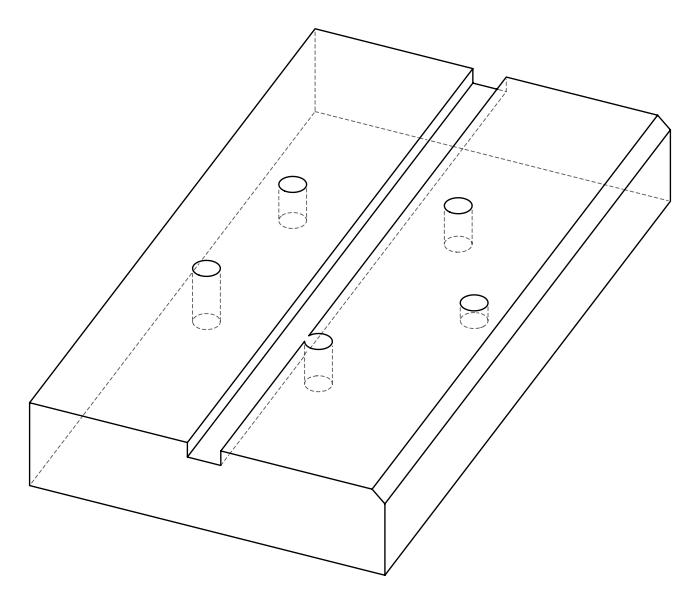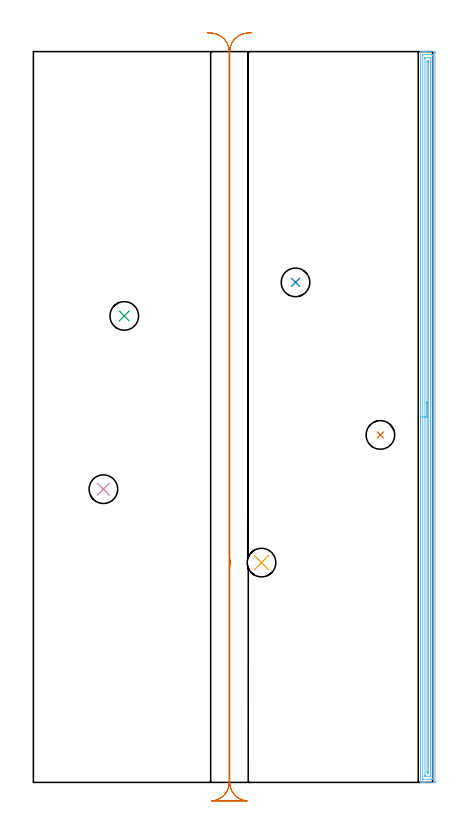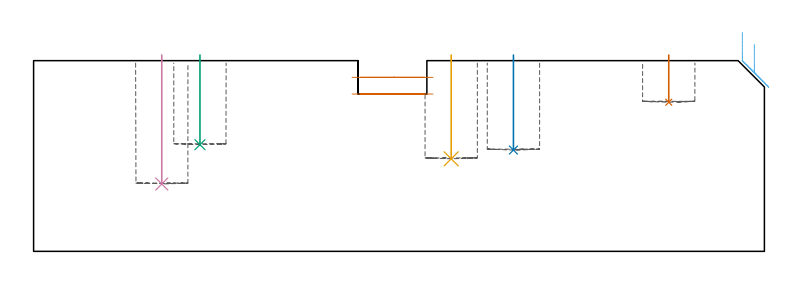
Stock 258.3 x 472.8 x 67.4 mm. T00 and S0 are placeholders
(PLAN: 7 operations, 2 tool changes, 20.2 min)
(1 INDEXABLE_INSERT_DRILL_BLIND_HOLE_FROM_SOLID | STEP1POCKET | NXT0302_008 | 0.07 min | 3886 mm3)
(2 INDEXABLE_INSERT_DRILL_BLIND_HOLE_FROM_SOLID_1 | STEP1POCKET_1 | NXT0302_008 | 0.14 min | 8419 mm3)
(3 INDEXABLE_INSERT_DRILL_BLIND_HOLE_FROM_SOLID_2 | STEP1POCKET_2 | NXT0302_008 | 0.13 min | 7908 mm3)
(4 INDEXABLE_INSERT_DRILL_BLIND_HOLE_FROM_SOLID_3 | STEP1POCKET_3 | NXT0302_008 | 0.18 min | 11636 mm3)
(5 INDEXABLE_INSERT_DRILL_BLIND_HOLE_FROM_SOLID_4 | STEP1POCKET_4 | NXT0302_008 | 0.15 min | 9249 mm3)
(6 AREA_MILL | FG_CHAMFER_SURFACE | UGT0205_001 | 15.31 min | 20445 mm3)
(7 MILL_RECTANGULAR_SLOT | SLOT_RECTANGULAR | UGT0201_106 | Follow Part, ap 6, ae 75% | 4.22 min | 135657 mm3)
(TOOL NXT0302_008 | Index. Insert Drill 18.5mm [880-D1850L25-05] | D18.5 PA176 FL93 Z2)
(TOOL UGT0205_001 | Chamfer Mill 20 x 3 x 45 deg. | D20 FL50 Z2)
(TOOL UGT0201_106 | End Mill 24 mm | D24 FL25 Z2)
(OP 1 INDEXABLE_INSERT_DRILL_BLIND_HOLE_FROM_SOLID)
G17 G21 G94 G90
T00 M6
G54
G17 G0 G90 X224.5 Y224.8 S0 M3
G43 Z77.4 H1
G94 G81 G98 Z52.7 F250. R69.4
G80
M5
M2
(OP 2 INDEXABLE_INSERT_DRILL_BLIND_HOLE_FROM_SOLID_1)
G17 G21 G94 G90
T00 M6
G54
G17 G0 G90 X169.6 Y323.5 S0 M3
G43 Z77.4 H1
G94 G81 G98 Z35.8 F250. R69.4
G80
M5
M2
(OP 3 INDEXABLE_INSERT_DRILL_BLIND_HOLE_FROM_SOLID_2)
G17 G21 G94 G90
T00 M6
G54
G17 G0 G90 X58.8 Y301.8 S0 M3
G43 Z77.4 H1
G94 G81 G98 Z37.7 F250. R69.4
G80
M5
M2
(OP 4 INDEXABLE_INSERT_DRILL_BLIND_HOLE_FROM_SOLID_3)
G17 G21 G94 G90
T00 M6
G54
G17 G0 G90 X45.3 Y189.7 S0 M3
G43 Z77.4 H1
G94 G81 G98 Z23.8 F250. R69.4
G80
M5
M2
(OP 5 INDEXABLE_INSERT_DRILL_BLIND_HOLE_FROM_SOLID_4)
G17 G21 G94 G90
T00 M6
G54
G17 G0 G90 X147.6 Y142.2 S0 M3
G43 Z77.4 H1
G94 G81 G98 Z32.7 F250. R69.4
G80
M5
M2
(OP 6 AREA_MILL)
G17 G21 G94 G90
T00 M6
G54
G17 G0 G90 X250.5 Y226.4 S1061 M3
G43 Z77.4 H0
G94 G1 Y226.438 Z76.528 F250.
Y226.552 Z75.664
Y226.741 Z74.812
Y227.003 Z73.98
Y227.337 Z73.174
Y227.74 Z72.4
Y228.209 Z71.664
Y228.74 Z70.972
Y229.329 Z70.329
Y229.972 Z69.74
Y230.664 Z69.208
Y231.4 Z68.74
Y232.174 Z68.337
Y232.98 Z68.003
Y233.812 Z67.741
Y234.664 Z67.552
Y235.528 Z67.438
Y236.4 Z67.4
Y472.632
X250.502 Y472.79 Z67.388
X250.565 Y472.794 Z67.326
X250.973 Y472.8 Z66.927
X251.347 Z66.552
X252.021 Z65.874
X253.252 Z64.645
X253.809 Z64.085
X254.424 Z63.471
X259.173 Y472.799 Z58.724
X259.785 Y472.796 Z58.113
X259.792 Y472.793 Z58.106
X259.797 Y472.185 Z58.103
X259.8 Y471.559 Z58.1
Y0.882
X259.798 Y0.615 Z58.102
X259.792 Y0.007 Z58.106
X259.785 Y0.004 Z58.113
X259.173 Y0. Z58.724
X258.894 Z59.003
X253.809 Z64.085
X253.252 Z64.645
X252.915 Z64.981
X252.358 Z65.538
X252.021 Z65.874
X250.973 Z66.927
X250.567 Y0.002 Z67.324
X250.535 Y0.004 Z67.356
X250.503 Y0.01 Z67.388
X250.5 Y0.168 Z67.4
Y236.4
X251.914 Z65.986
X251.915 Y470.505 Z65.985
X251.918 Y470.612 Z65.982
X251.927 Y470.79 Z65.973
X252.021 Y470.793 Z65.879
X252.514 Y470.8 Z65.386
X258.279 Y470.799 Z59.621
X258.336 Y470.796 Z59.564
X258.368 Y470.79 Z59.532
X258.379 Y470.776 Z59.521
X258.382 Y470.719 Z59.518
X258.385 Y470.506 Z59.515
X258.386 Y470.399 Z59.514
X258.385 Y2.295 Z59.515
X258.382 Y2.188 Z59.518
X258.373 Y2.01 Z59.527
X258.279 Y2.007 Z59.621
X257.786 Y2.001 Z60.114
X252.422 Y2. Z65.478
X252.021 Y2.001 Z65.879
X251.964 Y2.004 Z65.936
X251.932 Y2.01 Z65.968
X251.921 Y2.025 Z65.979
X251.918 Y2.081 Z65.982
X251.915 Y2.294 Z65.985
X251.914 Y2.401 Z65.986
Y236.4
X253.328 Z64.572
X253.329 Y468.199 Z64.571
X253.33 Y468.613 Z64.57
X253.333 Y468.732 Z64.567
X253.335 Y468.783 Z64.565
X253.434 Y468.79 Z64.466
X253.623 Y468.799 Z64.277
X256.679 Y468.8 Z61.221
X256.804 Y468.798 Z61.096
X256.903 Y468.795 Z60.997
X256.964 Y468.79 Z60.936
X256.966 Y468.771 Z60.934
X256.969 Y468.613 Z60.931
X256.971 Y468.133 Z60.929
Y4.601
X256.97 Y4.187 Z60.93
X256.967 Y4.068 Z60.933
X256.965 Y4.017 Z60.935
X256.866 Y4.01 Z61.034
X256.677 Y4.001 Z61.223
X253.621 Y4. Z64.279
X253.496 Y4.002 Z64.404
X253.397 Y4.006 Z64.503
X253.336 Y4.01 Z64.564
X253.334 Y4.029 Z64.566
X253.331 Y4.187 Z64.569
X253.329 Y4.667 Z64.571
X253.328 Y236.4 Z64.572
X254.743 Z63.157
Y465.973
X254.75 Y466.78 Z63.15
X255.15 Y466.79 Z62.75
X255.55 Y466.777 Z62.35
X255.557 Y465.973 Z62.343
Y465.933
Y6.867
X255.552 Y6.054 Z62.348
X255.55 Y6.02 Z62.35
X255.15 Y6.01 Z62.75
X254.75 Y6.023 Z63.15
X254.743 Y6.827 Z63.157
Y6.867
Y236.4
Y237.272 Z63.195
Y238.137 Z63.309
Y238.988 Z63.498
Y239.82 Z63.76
Y240.626 Z64.094
Y241.4 Z64.497
Y242.136 Z64.966
Y242.828 Z65.497
Y243.471 Z66.086
Y244.06 Z66.729
Y244.592 Z67.422
Y245.06 Z68.157
Y245.463 Z68.931
Y245.797 Z69.737
Y246.059 Z70.569
Y246.248 Z71.421
Y246.362 Z72.286
Y246.4 Z73.157
G0 Z77.4
M5
M2
(OP 7 MILL_RECTANGULAR_SLOT)
G17 G21 G94 G90
T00 M6
G54
G17 G0 G90 X112.556 Y484.982 S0 M3
G43 Z77.4 H0
Z61.5
G94 G1 X115.548 Y484.77 F250.
G2 X126.7 Y472.8 R12. F500.
G1 Y0.
G2 X115.548 Y-11.97 R12.
G1 Y-12.
X138.152
Y-11.97
G2 X127. Y0. R12.
G1 Y138.531
G2 X127.575 Y142.2 R12.
X127. Y145.869 R12.
G1 Y472.8
G2 X138.152 Y484.77 R12.
G1 X141.144 Y484.982 F250.
G0 X112.556 Z55.6
G1 X115.548 Y484.77
G2 X126.7 Y472.8 R12. F500.
G1 Y0.
G2 X115.548 Y-11.97 R12.
G1 Y-12.
X138.152
Y-11.97
G2 X127. Y0. R12.
G1 Y138.531
G2 X127.575 Y142.2 R12.
X127. Y145.869 R12.
G1 Y472.8
G2 X138.152 Y484.77 R12.
G1 X141.144 Y484.982 F250.
G0 Z77.4
M5
M2
